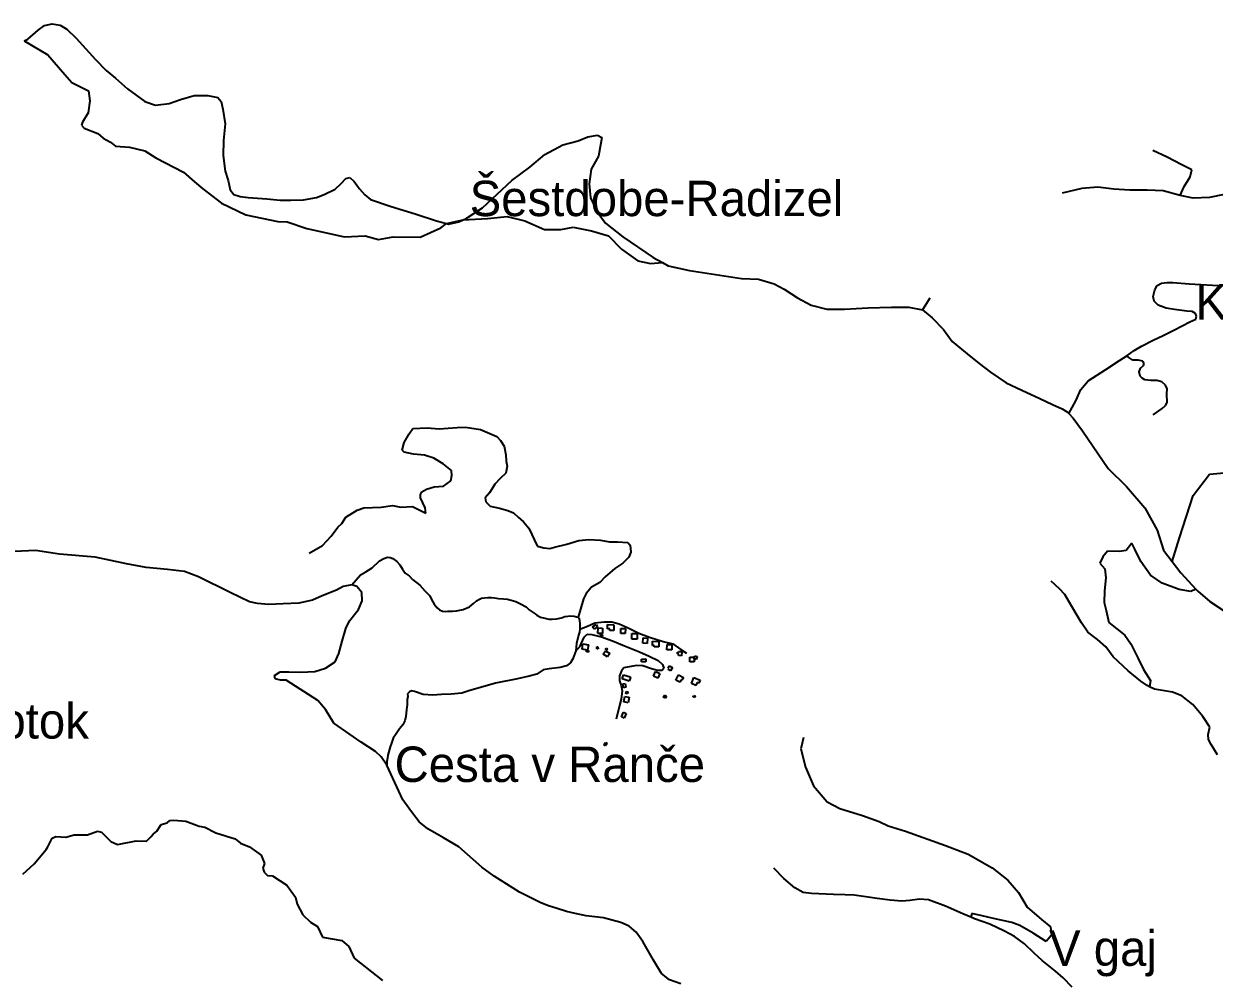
# Model space of a CAD drawing. Extents: x -8864 to 13231, y -7697 to 8949.
# Drawn here: x -5668 to -3582, y -2089 to -413 of the extents above; entities that cross this region are included whole.
import ezdxf

# ---------------------------------------------------------------- set-up
doc = ezdxf.new("R2010")
doc.units = 0
for name, color, linetype in [('OSM_BUILDING_YES', 9, 'CONTINUOUS'), ('OSM_HIGHWAY_BRIDLEWAY', 8, 'CONTINUOUS'), ('OSM_HIGHWAY_FOOTWAY', 8, 'CONTINUOUS'), ('OSM_HIGHWAY_LIVING_STREET', 8, 'CONTINUOUS'), ('OSM_HIGHWAY_SERVICE', 8, 'CONTINUOUS'), ('OSM_HIGHWAY_TRACK', 8, 'CONTINUOUS'), ('OSM_HIGHWAY_UNCLASSIFIED', 8, 'CONTINUOUS'), ('OSM_LABELS', 8, 'CONTINUOUS'), ('OSM_WATERWAY_STREAM', 4, 'CONTINUOUS')]:
    doc.layers.add(name, color=color, linetype=linetype)

msp = doc.modelspace()

# ---------------------------------------------------------------- linework, layer by layer
at = {"layer": 'OSM_BUILDING_YES'}
for p, q in [((-4671.309855, -1470.163723), (-4665.406332, -1465.904957)), ((-4668.499747, -1474.100023), (-4671.309855, -1470.163723)), ((-4662.596224, -1469.830138), (-4668.499747, -1474.100023)), ((-4665.406332, -1465.904957), (-4662.596224, -1469.830138)), ((-4661.922411, -1481.739114), (-4661.738644, -1471.887244)), ((-4661.738644, -1471.887244), (-4653.737112, -1472.042917)), ((-4653.737112, -1472.042917), (-4653.928536, -1481.883668)), ((-4645.322103, -1473.488451), (-4645.084737, -1466.138466)), ((-4641.325165, -1473.621885), (-4645.322103, -1473.488451)), ((-4645.084737, -1466.138466), (-4633.936191, -1466.50541)), ((-4641.409392, -1476.112651), (-4641.325165, -1473.621885)), ((-4634.250126, -1476.346161), (-4641.409392, -1476.112651)), ((-4633.936191, -1466.50541), (-4634.250126, -1476.346161)), ((-4622.052575, -1481.794712), (-4621.907093, -1472.743445)), ((-4621.907093, -1472.743445), (-4613.943845, -1472.876879)), ((-4613.943845, -1472.876879), (-4614.096985, -1481.928146)), ((-4689.908632, -1509.182022), (-4688.254727, -1499.919485)), ((-4688.254727, -1499.919485), (-4678.438493, -1501.687484)), ((-4678.438493, -1501.687484), (-4680.107712, -1510.961141)), ((-4653.928536, -1481.883668), (-4661.922411, -1481.739114)), ((-4657.718735, -1484.68578), (-4657.297602, -1483.351441)), ((-4653.936193, -1485.875566), (-4657.718735, -1484.68578)), ((-4657.297602, -1483.351441), (-4653.51506, -1484.541227)), ((-4653.51506, -1484.541227), (-4653.936193, -1485.875566)), ((-4614.096985, -1481.928146), (-4622.052575, -1481.794712)), ((-4602.764671, -1491.357476), (-4602.580904, -1481.505605)), ((-4593.515053, -1491.535388), (-4602.764671, -1491.357476)), ((-4602.580904, -1481.505605), (-4593.338943, -1481.683517)), ((-4593.338943, -1481.683517), (-4593.515053, -1491.535388)), ((-4583.522709, -1498.751938), (-4582.956093, -1489.178055)), ((-4575.536491, -1499.241196), (-4583.522709, -1498.751938)), ((-4582.956093, -1489.178055), (-4574.962218, -1489.645074)), ((-4574.962218, -1489.645074), (-4575.536491, -1499.241196)), ((-4566.286872, -1502.588163), (-4566.225617, -1495.349374)), ((-4566.225617, -1495.349374), (-4555.237867, -1495.449449)), ((-4555.237867, -1495.449449), (-4555.322093, -1504.800942)), ((-4541.087788, -1510.11606), (-4540.796824, -1500.775686)), ((-4540.796824, -1500.775686), (-4532.374158, -1501.042554)), ((-4532.374158, -1501.042554), (-4532.665123, -1510.382928)), ((-4680.107712, -1510.961141), (-4689.908632, -1509.182022)), ((-4682.08321, -1513.752134), (-4681.822873, -1511.328084)), ((-4678.606946, -1514.130197), (-4682.08321, -1513.752134)), ((-4681.822873, -1511.328084), (-4678.338952, -1511.706147)), ((-4678.338952, -1511.706147), (-4678.606946, -1514.130197)), ((-4663.959165, -1504.867659), (-4661.998981, -1504.734225)), ((-4663.721799, -1508.34806), (-4663.959165, -1504.867659)), ((-4661.769272, -1508.214627), (-4663.721799, -1508.34806)), ((-4661.998981, -1504.734225), (-4661.769272, -1508.214627)), ((-4652.779991, -1517.933063), (-4648.499745, -1512.028613)), ((-4645.337417, -1522.692206), (-4652.779991, -1517.933063)), ((-4648.890251, -1509.404412), (-4647.420113, -1507.469621)), ((-4646.646759, -1511.105695), (-4648.890251, -1509.404412)), ((-4648.499745, -1512.028613), (-4641.202654, -1516.787755)), ((-4647.420113, -1507.469621), (-4645.184278, -1509.170903)), ((-4645.184278, -1509.170903), (-4646.646759, -1511.105695)), ((-4641.202654, -1516.787755), (-4645.337417, -1522.692206)), ((-4563.323626, -1502.621522), (-4566.286872, -1502.588163)), ((-4563.338939, -1504.734225), (-4563.323626, -1502.621522)), ((-4555.322093, -1504.800942), (-4563.338939, -1504.734225)), ((-4532.665123, -1510.382928), (-4541.087788, -1510.11606)), ((-4522.779976, -1517.021265), (-4522.550267, -1514.27475)), ((-4520.567112, -1517.199177), (-4522.779976, -1517.021265)), ((-4522.550267, -1514.27475), (-4520.107694, -1514.474901)), ((-4520.819792, -1520.390471), (-4520.567112, -1517.199177)), ((-4515.704937, -1520.813012), (-4520.819792, -1520.390471)), ((-4520.107694, -1514.474901), (-4519.977526, -1512.96265)), ((-4519.977526, -1512.96265), (-4515.09238, -1513.362952)), ((-4515.09238, -1513.362952), (-4515.704937, -1520.813012)), ((-4493.492071, -1523.281539), (-4492.542607, -1520.646219)), ((-4492.542607, -1520.646219), (-4488.009682, -1522.113992)), ((-4488.009682, -1522.113992), (-4489.632959, -1527.151123)), ((-4585.812143, -1526.350519), (-4577.933122, -1526.272683)), ((-4585.773858, -1531.165259), (-4585.812143, -1526.350519)), ((-4577.88718, -1531.087423), (-4585.773858, -1531.165259)), ((-4577.933122, -1526.272683), (-4577.88718, -1531.087423)), ((-4538.729442, -1542.151318), (-4536.539549, -1538.203898)), ((-4537.580897, -1542.796249), (-4538.729442, -1542.151318)), ((-4538.706471, -1544.797757), (-4537.580897, -1542.796249)), ((-4536.539549, -1538.203898), (-4531.325153, -1541.117205)), ((-4531.325153, -1541.117205), (-4534.640621, -1547.077253)), ((-4501.187325, -1531.454366), (-4501.07247, -1523.181464)), ((-4493.606926, -1531.565561), (-4501.187325, -1531.454366)), ((-4501.07247, -1523.181464), (-4493.492071, -1523.281539)), ((-4493.530356, -1525.89462), (-4493.606926, -1531.565561)), ((-4493.530356, -1525.89462), (-4493.492071, -1523.281539)), ((-4493.492071, -1523.281539), (-4493.530356, -1525.89462)), ((-4489.632959, -1527.151123), (-4493.530356, -1525.89462)), ((-4619.648287, -1561.265726), (-4617.312912, -1553.871263)), ((-4607.006632, -1565.302102), (-4619.648287, -1561.265726)), ((-4617.312912, -1553.871263), (-4605.276157, -1557.707488)), ((-4604.885652, -1558.863916), (-4607.006632, -1565.302102)), ((-4605.276157, -1557.707488), (-4605.582436, -1558.674884)), ((-4605.582436, -1558.674884), (-4604.885652, -1558.863916)), ((-4564.456857, -1556.617778), (-4561.011221, -1548.45607)), ((-4556.838173, -1559.86467), (-4564.456857, -1556.617778)), ((-4561.011221, -1548.45607), (-4553.392537, -1551.691843)), ((-4553.392537, -1551.691843), (-4556.838173, -1559.86467)), ((-4534.640621, -1547.077253), (-4538.706471, -1544.797757)), ((-4525.452258, -1563.256115), (-4520.620711, -1554.093653)), ((-4518.629899, -1566.86995), (-4525.452258, -1563.256115)), ((-4520.620711, -1554.093653), (-4512.152104, -1558.597048)), ((-4516.432349, -1562.689021), (-4518.629899, -1566.86995)), ((-4514.770787, -1563.578581), (-4516.432349, -1562.689021)), ((-4512.152104, -1558.597048), (-4514.770787, -1563.578581)), ((-4498.162822, -1569.127207), (-4493.675838, -1558.608167)), ((-4493.675838, -1558.608167), (-4482.879513, -1563.256115)), ((-4482.879513, -1563.256115), (-4485.245516, -1568.782503)), ((-4618.668195, -1569.772138), (-4614.48749, -1568.982654)), ((-4617.397138, -1576.555028), (-4618.668195, -1569.772138)), ((-4613.22409, -1575.765544), (-4617.397138, -1576.555028)), ((-4614.48749, -1568.982654), (-4613.22409, -1575.765544)), ((-4613.315974, -1586.918396), (-4612.649818, -1583.015454)), ((-4612.649818, -1583.015454), (-4609.472176, -1583.571428)), ((-4609.472176, -1583.571428), (-4610.145989, -1587.47437)), ((-4490.299115, -1572.507533), (-4498.162822, -1569.127207)), ((-4488.170478, -1567.526), (-4490.299115, -1572.507533)), ((-4485.245516, -1568.782503), (-4488.170478, -1567.526)), ((-4616.914749, -1601.384856), (-4614.870339, -1591.822092)), ((-4609.280752, -1603.019421), (-4616.914749, -1601.384856)), ((-4614.870339, -1591.822092), (-4607.228684, -1593.467777)), ((-4610.145989, -1587.47437), (-4613.315974, -1586.918396)), ((-4607.228684, -1593.467777), (-4609.280752, -1603.019421)), ((-4547.466043, -1593.056356), (-4545.574772, -1589.642671)), ((-4543.813669, -1595.113462), (-4547.466043, -1593.056356)), ((-4545.574772, -1589.642671), (-4541.914741, -1591.699777)), ((-4541.914741, -1591.699777), (-4543.813669, -1595.113462)), ((-4495.199575, -1592.856205), (-4494.265425, -1590.209765)), ((-4492.802944, -1593.701286), (-4495.199575, -1592.856205)), ((-4494.265425, -1590.209765), (-4491.868794, -1591.054847)), ((-4491.868794, -1591.054847), (-4492.802944, -1593.701286)), ((-4620.90403, -1627.415588), (-4616.960691, -1619.69866)), ((-4616.960691, -1619.69866), (-4612.351196, -1622.078231)), ((-4612.351196, -1622.078231), (-4616.286878, -1629.78404)), ((-4616.286878, -1629.78404), (-4620.90403, -1627.415588)), ((-4651.394079, -1676.363595), (-4648.706483, -1672.505131)), ((-4648.668198, -1678.276147), (-4651.394079, -1676.363595)), ((-4648.706483, -1672.505131), (-4645.980602, -1674.428803)), ((-4645.980602, -1674.428803), (-4648.668198, -1678.276147))]:
    msp.add_line(p, q, dxfattribs=at)
at = {"layer": 'OSM_HIGHWAY_BRIDLEWAY'}
for p, q in [((-3726.455233, -1323.408658), (-3736.501176, -1336.140478)), ((-3720.873303, -1333.90546), (-3726.455233, -1323.408658)), ((-3710.835017, -1355.555112), (-3720.873303, -1333.90546)), ((-3777.121395, -1347.082058), (-3782.251564, -1358.457299)), ((-3768.859526, -1337.474817), (-3777.121395, -1347.082058)), ((-3748.331193, -1338.141986), (-3768.859526, -1337.474817)), ((-3736.501176, -1336.140478), (-3748.331193, -1338.141986)), ((-3693.645123, -1379.450901), (-3710.835017, -1355.555112)), ((-3782.251564, -1358.457299), (-3773.767643, -1368.509321)), ((-3773.767643, -1368.509321), (-3771.983569, -1384.354598)), ((-3771.983569, -1384.354598), (-3774.219404, -1406.682539)), ((-3673.338842, -1393.72833), (-3693.645123, -1379.450901)), ((-3643.652774, -1404.447521), (-3673.338842, -1393.72833)), ((-3774.219404, -1406.682539), (-3774.88556, -1427.220242)), ((-3623.055528, -1407.927922), (-3643.652774, -1404.447521)), ((-3614.05859, -1403.958263), (-3623.055528, -1407.927922)), ((-3774.88556, -1427.220242), (-3771.095361, -1441.2864)), ((-3771.095361, -1441.2864), (-3766.409296, -1462.491273)), ((-3766.409296, -1462.491273), (-3738.821238, -1484.741378)), ((-3738.821238, -1484.741378), (-3728.017255, -1499.774932)), ((-3728.017255, -1499.774932), (-3715.965186, -1524.104382)), ((-3715.965186, -1524.104382), (-3705.697191, -1544.642084)), ((-3705.697191, -1544.642084), (-3693.423071, -1563.845448)), ((-3693.423071, -1563.845448), (-3695.689533, -1574.875985))]:
    msp.add_line(p, q, dxfattribs=at)
at = {"layer": 'OSM_HIGHWAY_FOOTWAY'}
for p, q in [((-5667.358969, -443.134022), (-5625.90414, -467.774817)), ((-5625.90414, -467.774817), (-5596.233387, -502.289723)), ((-5596.233387, -502.289723), (-5584.120062, -516.222447)), ((-5584.120062, -516.222447), (-5555.054209, -530.755624)), ((-5555.054209, -530.755624), (-5552.634607, -548.324422)), ((-5552.634607, -548.324422), (-5555.65911, -569.518175)), ((-5555.65911, -569.518175), (-5565.352832, -585.86383)), ((-5565.352832, -585.86383), (-5567.167534, -590.711928)), ((-5567.167534, -590.711928), (-5562.320673, -596.16048)), ((-5562.320673, -596.16048), (-5538.706581, -605.245105)), ((-5538.706581, -605.245105), (-5529.020516, -613.729278)), ((-5529.020516, -613.729278), (-5516.302291, -620.990307)), ((-5516.302291, -620.990307), (-5507.221126, -627.662002)), ((-5507.221126, -627.662002), (-5482.994477, -629.47448)), ((-5482.994477, -629.47448), (-5456.348226, -636.135056)), ((-5456.348226, -636.135056), (-5436.976095, -648.244183)), ((-5436.976095, -648.244183), (-5388.530454, -673.07401)), ((-5388.530454, -673.07401), (-5369.150667, -690.031237)), ((-5369.150667, -690.031237), (-5354.61774, -702.751936)), ((-5354.61774, -702.751936), (-5321.914827, -727.581764)), ((-5321.914827, -727.581764), (-5278.920948, -748.175064)), ((-5278.920948, -748.175064), (-5223.208844, -759.683739)), ((-5223.208844, -759.683739), (-5206.861215, -760.284191)), ((-5206.861215, -760.284191), (-5172.343601, -771.792866)), ((-5172.343601, -771.792866), (-5106.340531, -786.337163)), ((-4973.721833, -786.937615), (-4937.389517, -770.580842)), ((-4937.389517, -770.580842), (-4927.489056, -763.286454)), ((-4927.489056, -763.286454), (-4898.170523, -756.692595)), ((-4898.170523, -756.692595), (-4855.636062, -754.235187)), ((-4855.636062, -754.235187), (-4821.118447, -751.199566)), ((-4821.118447, -751.199566), (-4790.237892, -758.471714)), ((-4790.237892, -758.471714), (-4755.720278, -773.616463)), ((-4727.259325, -773.616463), (-4705.459935, -769.368817)), ((-4705.459935, -769.368817), (-4673.361922, -776.040513)), ((-5106.340531, -786.337163), (-5070.000557, -785.125138)), ((-5070.000557, -785.125138), (-5046.386466, -791.174142)), ((-5046.386466, -791.174142), (-5020.957673, -786.337163)), ((-5020.957673, -786.337163), (-4973.721833, -786.937615)), ((-4755.720278, -773.616463), (-4727.259325, -773.616463)), ((-4673.361922, -776.040513), (-4643.691169, -785.125138)), ((-4643.691169, -785.125138), (-4620.681978, -808.131368)), ((-4620.681978, -808.131368), (-4592.221025, -828.724669)), ((-4592.221025, -828.724669), (-4569.809078, -833.572768)), ((-4569.809078, -833.572768), (-4548.844298, -831.682454))]:
    msp.add_line(p, q, dxfattribs=at)
at = {"layer": 'OSM_HIGHWAY_LIVING_STREET'}
for p, q in [((-3767.657382, -1192.732381), (-3735.589997, -1224.022633)), ((-3735.589997, -1224.022633), (-3703.522612, -1261.306292)), ((-3703.522612, -1261.306292), (-3682.037158, -1300.502504)), ((-3682.037158, -1300.502504), (-3670.658903, -1335.895849)), ((-3670.658903, -1335.895849), (-3655.704843, -1355.321602)), ((-3655.704843, -1355.321602), (-3640.321993, -1375.303331)), ((-3640.321993, -1375.303331), (-3614.05859, -1403.958263)), ((-3614.05859, -1403.958263), (-3610.827349, -1407.483142)), ((-3610.827349, -1407.483142), (-3589.38018, -1425.352167)), ((-3589.38018, -1425.352167), (-3558.553224, -1445.912109))]:
    msp.add_line(p, q, dxfattribs=at)
at = {"layer": 'OSM_HIGHWAY_SERVICE'}
for p, q in [((-3664.387845, -647.054398), (-3689.318935, -635.045346)), ((-3639.816633, -659.975248), (-3664.387845, -647.054398)), ((-3621.432251, -669.260024), (-3639.816633, -659.975248)), ((-3634.900859, -698.204064), (-3623.982022, -681.280196)), ((-3623.982022, -681.280196), (-3621.432251, -669.260024)), ((-3813.798275, -702.029169), (-3848.560913, -710.213116)), ((-3786.133647, -699.660717), (-3813.798275, -702.029169)), ((-3758.109142, -702.929848), (-3786.133647, -699.660717)), ((-3729.717102, -704.942476), (-3758.109142, -702.929848)), ((-3699.326593, -704.575533), (-3729.717102, -704.942476)), ((-3671.485855, -706.032187), (-3699.326593, -704.575533)), ((-3641.815102, -714.216133), (-3671.485855, -706.032187)), ((-3641.815102, -714.216133), (-3634.900859, -698.204064)), ((-3619.066248, -718.953037), (-3641.815102, -714.216133)), ((-3590.31433, -717.863327), (-3619.066248, -718.953037)), ((-3564.655828, -712.581568), (-3590.31433, -717.863327)), ((-3731.539461, -998.163498), (-3735.268404, -994.83877)), ((-3724.441451, -1002.711371), (-3731.539461, -998.163498)), ((-3715.344972, -1002.711371), (-3724.441451, -1002.711371)), ((-3706.968248, -1004.357055), (-3715.344972, -1002.711371)), ((-3713.706381, -1023.10452), (-3711.340377, -1016.910963)), ((-3711.340377, -1016.910963), (-3706.057069, -1012.185178)), ((-3704.786012, -1008.537985), (-3706.968248, -1004.357055)), ((-3706.057069, -1012.185178), (-3704.786012, -1008.537985)), ((-3711.524144, -1030.5657), (-3713.706381, -1023.10452)), ((-3708.246962, -1034.023862), (-3711.524144, -1030.5657)), ((-3703.514955, -1036.937169), (-3708.246962, -1034.023862)), ((-3692.772228, -1038.571734), (-3703.514955, -1036.937169)), ((-3682.404693, -1038.571734), (-3692.772228, -1038.571734)), ((-3674.027969, -1040.940186), (-3682.404693, -1038.571734)), ((-3667.297493, -1046.399857), (-3674.027969, -1040.940186)), ((-3664.563956, -1052.949238), (-3667.297493, -1046.399857)), ((-3664.747723, -1061.68916), (-3664.563956, -1052.949238)), ((-3664.387845, -1076.978462), (-3664.747723, -1061.68916)), ((-3672.940679, -1087.175037), (-3667.297493, -1082.260221)), ((-3667.297493, -1082.260221), (-3664.387845, -1076.978462)), ((-3688.775291, -1098.27229), (-3672.940679, -1087.175037)), ((-3618.736998, -1239.845671), (-3589.985081, -1202.461937)), ((-3589.985081, -1202.461937), (-3545.620604, -1198.358844)), ((-3642.971304, -1313.801417), (-3618.736998, -1239.845671)), ((-3655.704843, -1355.321602), (-3642.971304, -1313.801417)), ((-3853.070868, -1403.357811), (-3867.649736, -1390.01442)), ((-3843.828906, -1413.432071), (-3853.070868, -1403.357811)), ((-3831.707925, -1434.381195), (-3843.828906, -1413.432071)), ((-3814.663513, -1462.936052), (-3831.707925, -1434.381195)), ((-4693.652889, -1474.211218), (-4680.015828, -1468.940578)), ((-4680.015828, -1468.940578), (-4667.228691, -1462.680304)), ((-4667.228691, -1462.680304), (-4651.057173, -1461.090217)), ((-4651.057173, -1461.090217), (-4637.397141, -1460.990141)), ((-4637.397141, -1460.990141), (-4624.663602, -1464.52614)), ((-4624.663602, -1464.52614), (-4609.311379, -1471.820527)), ((-4609.311379, -1471.820527), (-4590.574777, -1481.316574)), ((-3803.576222, -1479.370663), (-3814.663513, -1462.936052)), ((-3786.325072, -1492.102482), (-3803.576222, -1479.370663)), ((-4693.67586, -1505.045571), (-4685.97295, -1488.310735)), ((-4685.97295, -1488.310735), (-4680.835124, -1482.862183)), ((-4680.835124, -1482.862183), (-4672.726394, -1483.473755)), ((-4672.726394, -1483.473755), (-4653.928536, -1488.310735)), ((-4653.928536, -1488.310735), (-4633.392546, -1495.594002)), ((-4633.392546, -1495.594002), (-4615.3221, -1503.399886)), ((-4590.574777, -1481.316574), (-4571.937715, -1487.843716)), ((-4571.937715, -1487.843716), (-4547.910148, -1495.705197)), ((-4547.910148, -1495.705197), (-4530.812136, -1499.908366)), ((-4530.812136, -1499.908366), (-4516.639087, -1509.415532)), ((-3771.761517, -1505.134527), (-3786.325072, -1492.102482)), ((-4700.858097, -1511.828462), (-4693.67586, -1505.045571)), ((-4615.3221, -1503.399886), (-4588.928529, -1513.674297)), ((-4588.928529, -1513.674297), (-4572.496674, -1521.06876)), ((-4572.496674, -1521.06876), (-4556.478296, -1528.774568)), ((-4516.639087, -1509.415532), (-4507.090848, -1516.298498)), ((-3759.043292, -1522.770042), (-3771.761517, -1505.134527)), ((-3732.70332, -1546.877103), (-3759.043292, -1522.770042)), ((-4616.654412, -1541.517507), (-4620.766205, -1546.854864)), ((-4594.165895, -1537.603446), (-4616.654412, -1541.517507)), ((-4583.285343, -1538.226137), (-4594.165895, -1537.603446)), ((-4568.392539, -1543.563494), (-4583.285343, -1538.226137)), ((-4557.611527, -1546.754788), (-4568.392539, -1543.563494)), ((-4556.478296, -1528.774568), (-4548.783042, -1535.857685)), ((-4546.723317, -1542.32923), (-4549.49514, -1546.443442)), ((-4548.783042, -1535.857685), (-4546.723317, -1542.32923)), ((-4624.051044, -1555.683741), (-4624.150585, -1564.412542)), ((-4624.150585, -1564.412542), (-4621.279221, -1572.741042)), ((-4620.766205, -1546.854864), (-4624.051044, -1555.683741)), ((-4549.49514, -1546.443442), (-4557.611527, -1546.754788)), ((-3710.383256, -1564.957398), (-3732.70332, -1546.877103)), ((-4619.740171, -1581.981341), (-4621.378762, -1596.981536)), ((-4621.279221, -1572.741042), (-4619.740171, -1581.981341)), ((-3699.449105, -1572.996791), (-3710.383256, -1564.957398)), ((-3695.689533, -1574.875985), (-3699.449105, -1572.996791)), ((-3686.501171, -1579.468336), (-3695.689533, -1574.875985)), ((-3655.260739, -1584.383151), (-3686.501171, -1579.468336)), ((-3638.744657, -1590.854696), (-3655.260739, -1584.383151)), ((-4621.378762, -1596.981536), (-4623.943847, -1607.556174)), ((-3619.548637, -1606.043923), (-3638.744657, -1590.854696)), ((-3601.914638, -1626.804016), (-3619.548637, -1606.043923)), ((-4623.943847, -1607.556174), (-4630.107706, -1632.007938)), ((-3589.418465, -1645.99626), (-3601.914638, -1626.804016)), ((-3592.76456, -1658.505689), (-3589.418465, -1645.99626)), ((-4302.021912, -1663.642895), (-4306.332786, -1683.769177)), ((-3592.098404, -1667.657032), (-3592.76456, -1658.505689)), ((-3587.404682, -1676.363595), (-3592.098404, -1667.657032)), ((-4306.332786, -1683.769177), (-4298.116858, -1715.815555)), ((-3576.248479, -1694.2215), (-3587.404682, -1676.363595)), ((-4298.116858, -1715.815555), (-4284.357286, -1748.684775)), ((-4284.357286, -1748.684775), (-4260.536456, -1776.427909)), ((-4260.536456, -1776.427909), (-4237.940741, -1788.336886)), ((-4237.940741, -1788.336886), (-4198.507353, -1800.256982)), ((-4198.507353, -1800.256982), (-4168.93614, -1811.142965)), ((-4168.93614, -1811.142965), (-4153.124499, -1818.748698)), ((-4153.124499, -1818.748698), (-4123.13981, -1827.988997)), ((-4123.13981, -1827.988997), (-4053.101517, -1853.052333)), ((-4053.101517, -1853.052333), (-4013.055571, -1868.052529)), ((-4013.055571, -1868.052529), (-3970.957557, -1892.293023)), ((-4336.294504, -1911.062726), (-4353.583939, -1892.860117)), ((-3970.957557, -1892.293023), (-3943.430755, -1914.064989)), ((-4316.822833, -1927.085915), (-4336.294504, -1911.062726)), ((-3943.430755, -1914.064989), (-3924.747751, -1935.225384)), ((-4302.443046, -1935.647925), (-4316.822833, -1927.085915)), ((-4287.703381, -1937.28249), (-4302.443046, -1935.647925)), ((-4249.119916, -1939.106087), (-4287.703381, -1937.28249)), ((-4228.920832, -1939.461911), (-4249.119916, -1939.106087)), ((-4213.086221, -1940.017885), (-4228.920832, -1939.461911)), ((-4192.335836, -1942.931192), (-4213.086221, -1940.017885)), ((-3924.747751, -1935.225384), (-3909.954488, -1960.911412)), ((-4172.688054, -1946.200323), (-4192.335836, -1942.931192)), ((-4149.9392, -1948.935718), (-4172.688054, -1946.200323)), ((-4129.372582, -1950.937227), (-4149.9392, -1948.935718)), ((-4115.36033, -1949.480573), (-4129.372582, -1950.937227)), ((-4098.430772, -1946.93421), (-4115.36033, -1949.480573)), ((-4082.963695, -1948.390863), (-4098.430772, -1946.93421)), ((-4052.749297, -1959.310205), (-4082.963695, -1948.390863)), ((-4022.542555, -1972.78703), (-4052.749297, -1959.310205)), ((-3909.954488, -1960.911412), (-3884.900886, -1982.683379)), ((-4008.706413, -1978.647003), (-4022.542555, -1972.78703)), ((-4006.485892, -1971.997546), (-4008.706413, -1978.647003)), ((-4002.343472, -1981.33792), (-4008.706413, -1978.647003)), ((-3988.821265, -1976.311909), (-4006.485892, -1971.997546)), ((-3975.406256, -1990.98964), (-4002.343472, -1981.33792)), ((-3968.897833, -1980.837543), (-3988.821265, -1976.311909)), ((-3936.654338, -1988.031854), (-3968.897833, -1980.837543)), ((-3949.747754, -2003.276679), (-3975.406256, -1990.98964)), ((-3922.894765, -1993.369211), (-3936.654338, -1988.031854)), ((-3899.280674, -2006.723722), (-3922.894765, -1993.369211)), ((-3884.900886, -1982.683379), (-3868.882508, -1995.837738)), ((-3868.882508, -1995.837738), (-3867.23626, -2010.003972)), ((-3931.82279, -2012.561455), (-3949.747754, -2003.276679)), ((-3914.441472, -2025.582381), (-3931.82279, -2012.561455)), ((-3876.27914, -2021.312496), (-3899.280674, -2006.723722)), ((-3867.23626, -2010.003972), (-3876.27914, -2021.312496)), ((-3897.511914, -2041.783482), (-3914.441472, -2025.582381)), ((-3883.315894, -2054.437465), (-3897.511914, -2041.783482)), ((-3860.023395, -2073.184929), (-3883.315894, -2054.437465)), ((-3846.738554, -2085.105025), (-3860.023395, -2073.184929)), ((-3831.08771, -2101.495158), (-3846.738554, -2085.105025))]:
    msp.add_line(p, q, dxfattribs=at)
at = {"layer": 'OSM_HIGHWAY_TRACK'}
for p, q in [((-4992.902539, -1132.008831), (-4986.539599, -1122.145841)), ((-4986.539599, -1122.145841), (-4961.47834, -1121.534269)), ((-4961.47834, -1121.534269), (-4940.329793, -1123.168835)), ((-4940.329793, -1123.168835), (-4908.905593, -1120.711427)), ((-4908.905593, -1120.711427), (-4894.119987, -1119.888584)), ((-4894.119987, -1119.888584), (-4867.833613, -1123.991677)), ((-4867.833613, -1123.991677), (-4851.401758, -1131.38614)), ((-5004.816783, -1160.141148), (-5001.325205, -1146.797756)), ((-5001.325205, -1146.797756), (-4992.902539, -1132.008831)), ((-4851.401758, -1131.38614), (-4839.074039, -1136.323194)), ((-4839.074039, -1136.323194), (-4832.50436, -1143.717657)), ((-4832.50436, -1143.717657), (-4826.348157, -1153.569527)), ((-5001.738681, -1163.843939), (-5004.816783, -1160.141148)), ((-4985.306827, -1167.335459), (-5001.738681, -1163.843939)), ((-4965.79687, -1169.392566), (-4985.306827, -1167.335459)), ((-4826.348157, -1153.569527), (-4823.469137, -1168.569723)), ((-4949.571754, -1174.529771), (-4965.79687, -1169.392566)), ((-4933.139899, -1184.592912), (-4949.571754, -1174.529771)), ((-4918.760112, -1196.301738), (-4933.139899, -1184.592912)), ((-4821.003593, -1188.495854), (-4823.675875, -1200.404831)), ((-4823.469137, -1168.569723), (-4823.05566, -1179.455706)), ((-4823.05566, -1179.455706), (-4821.003593, -1188.495854)), ((-4919.793803, -1214.370913), (-4918.354292, -1204.930464)), ((-4918.354292, -1204.930464), (-4918.760112, -1196.301738)), ((-4823.675875, -1200.404831), (-4833.530393, -1210.267821)), ((-4970.52122, -1233.274051), (-4962.305293, -1228.959688)), ((-4962.305293, -1228.959688), (-4949.158277, -1224.856595)), ((-4949.158277, -1224.856595), (-4932.726423, -1223.411061)), ((-4932.726423, -1223.411061), (-4919.793803, -1214.370913)), ((-4847.703442, -1228.759537), (-4851.807578, -1235.331157)), ((-4842.573273, -1219.719389), (-4847.703442, -1228.759537)), ((-4833.530393, -1210.267821), (-4842.573273, -1219.719389)), ((-4973.185845, -1237.788565), (-4970.52122, -1233.274051)), ((-4972.780026, -1243.959883), (-4973.185845, -1237.788565)), ((-4964.770837, -1261.417487), (-4972.780026, -1243.959883)), ((-4851.807578, -1235.331157), (-4859.410947, -1243.748613)), ((-4859.410947, -1243.748613), (-4858.591652, -1251.143076)), ((-4858.591652, -1251.143076), (-4850.781544, -1258.748809)), ((-5104.012812, -1278.052248), (-5083.882641, -1265.320429)), ((-5083.882641, -1265.320429), (-5072.381874, -1261.206216)), ((-5072.381874, -1261.206216), (-5041.991366, -1260.183223)), ((-5041.991366, -1260.183223), (-5022.067933, -1257.514545)), ((-5022.067933, -1257.514545), (-5007.489065, -1260.394494)), ((-5007.489065, -1260.394494), (-4987.152156, -1259.16023)), ((-4987.152156, -1259.16023), (-4963.744803, -1271.069206)), ((-4963.744803, -1271.069206), (-4964.770837, -1261.417487)), ((-4850.781544, -1258.748809), (-4834.357346, -1261.828908)), ((-4834.357346, -1261.828908), (-4819.977559, -1266.143271)), ((-4819.977559, -1266.143271), (-4809.916302, -1270.246364)), ((-4809.916302, -1270.246364), (-4802.106194, -1277.640827)), ((-5117.979123, -1295.3097), (-5110.995967, -1289.149502)), ((-5110.995967, -1289.149502), (-5104.012812, -1278.052248)), ((-4802.106194, -1277.640827), (-4792.458413, -1286.069402)), ((-4792.458413, -1286.069402), (-4783.009714, -1297.155536)), ((-5144.885711, -1327.567349), (-5129.273152, -1310.921468)), ((-5129.273152, -1310.921468), (-5117.979123, -1295.3097)), ((-4783.009714, -1297.155536), (-4777.871888, -1308.052639)), ((-4777.871888, -1308.052639), (-4773.767753, -1316.681365)), ((-5168.093983, -1340.710589), (-5144.885711, -1327.567349)), ((-4773.767753, -1316.681365), (-4771.508947, -1322.018722)), ((-4771.508947, -1322.018722), (-4768.017369, -1328.590342)), ((-4768.017369, -1328.590342), (-4756.930079, -1331.670441)), ((-4756.930079, -1331.670441), (-4746.248607, -1332.493284)), ((-4746.248607, -1332.493284), (-4738.03268, -1330.236027)), ((-4738.03268, -1330.236027), (-4716.263918, -1324.887551)), ((-4716.263918, -1324.887551), (-4695.314452, -1318.727352)), ((-4695.314452, -1318.727352), (-4678.262382, -1316.681365)), ((-4678.262382, -1316.681365), (-4657.527311, -1318.11578)), ((-4657.527311, -1318.11578), (-4641.922409, -1320.784458)), ((-4641.922409, -1320.784458), (-4627.542622, -1320.984609)), ((-4627.542622, -1320.984609), (-4609.877995, -1322.218873)), ((-4609.877995, -1322.218873), (-4605.77386, -1326.744506)), ((-4605.77386, -1326.744506), (-4604.127612, -1338.853634)), ((-4607.818271, -1347.893781), (-4618.300661, -1358.168193)), ((-4604.127612, -1338.853634), (-4607.818271, -1347.893781)), ((-4632.266972, -1367.619761), (-4649.518122, -1382.408687)), ((-4618.300661, -1358.168193), (-4632.266972, -1367.619761)), ((-4658.959164, -1392.071526), (-4673.338952, -1400.689132)), ((-4649.518122, -1382.408687), (-4658.959164, -1392.071526)), ((-4682.787651, -1411.586235), (-4687.098524, -1421.037804)), ((-4673.338952, -1400.689132), (-4682.787651, -1411.586235)), ((-4687.098524, -1421.037804), (-4696.547224, -1453.284333))]:
    msp.add_line(p, q, dxfattribs=at)
at = {"layer": 'OSM_HIGHWAY_UNCLASSIFIED'}
for p, q in [((-5642.864326, -424.475513), (-5631.999088, -416.469478)), ((-5631.999088, -416.469478), (-5618.568764, -413.322662)), ((-5618.568764, -413.322662), (-5604.273204, -415.613277)), ((-5604.273204, -415.613277), (-5592.558042, -422.751992)), ((-5661.39419, -439.942727), (-5642.864326, -424.475513)), ((-5592.558042, -422.751992), (-5576.264012, -438.196967)), ((-5667.358969, -443.134022), (-5661.39419, -439.942727)), ((-5576.264012, -438.196967), (-5542.251758, -475.636299)), ((-5542.251758, -475.636299), (-5523.675952, -495.073172)), ((-5523.675952, -495.073172), (-5507.66523, -508.516639)), ((-5507.66523, -508.516639), (-5486.233375, -527.375298)), ((-5486.233375, -527.375298), (-5456.218057, -549.669881)), ((-5393.622339, -545.95597), (-5369.617742, -539.095243)), ((-5369.617742, -539.095243), (-5345.888796, -539.095243)), ((-5345.888796, -539.095243), (-5328.17057, -542.531167)), ((-5456.218057, -549.669881), (-5437.351287, -555.963514)), ((-5437.351287, -555.963514), (-5413.34669, -553.105804)), ((-5413.34669, -553.105804), (-5393.622339, -545.95597)), ((-5328.17057, -542.531167), (-5322.167507, -549.391894)), ((-5322.167507, -549.391894), (-5319.594765, -563.113348)), ((-5319.594765, -563.113348), (-5315.306863, -588.832734)), ((-5315.306863, -588.832734), (-5318.162912, -617.988044)), ((-5318.162912, -617.988044), (-5318.737185, -644.007657)), ((-4754.801441, -642.306374), (-4723.675864, -625.326909)), ((-4723.675864, -625.326909), (-4696.593165, -618.455063)), ((-4696.593165, -618.455063), (-4679.617666, -611.182914)), ((-4679.617666, -611.182914), (-4663.047986, -608.358563)), ((-4663.047986, -608.358563), (-4655.368046, -612.394939)), ((-4656.983666, -622.502558), (-4661.026546, -645.141845)), ((-4655.368046, -612.394939), (-4656.983666, -622.502558)), ((-5318.737185, -644.007657), (-5315.023555, -671.728552)), ((-4781.47832, -664.54536), (-4754.801441, -642.306374)), ((-4661.026546, -645.141845), (-4673.959166, -668.181434)), ((-4813.009717, -687.99637), (-4781.47832, -664.54536)), ((-5315.023555, -671.728552), (-5310.16138, -688.029728)), ((-5310.16138, -688.029728), (-5306.731058, -704.030678)), ((-5111.799949, -693.178053), (-5104.081725, -684.593805)), ((-5104.081725, -684.593805), (-5096.937773, -682.881403)), ((-5096.937773, -682.881403), (-5089.502856, -689.74213)), ((-4864.273123, -735.76571), (-4813.009717, -687.99637)), ((-4673.959166, -668.181434), (-4677.596226, -693.656191)), ((-5306.731058, -704.030678), (-5300.161379, -712.614926)), ((-5141.524302, -712.32582), (-5122.665188, -702.89649)), ((-5122.665188, -702.89649), (-5111.799949, -693.178053)), ((-5089.502856, -689.74213), (-5079.786163, -702.318276)), ((-5079.786163, -702.318276), (-5070.643743, -713.182021)), ((-4677.596226, -693.656191), (-4675.168967, -718.308107)), ((-5300.161379, -712.614926), (-5289.29614, -715.750623)), ((-5289.29614, -715.750623), (-5275.008237, -717.474145)), ((-5275.008237, -717.474145), (-5242.420178, -720.042747)), ((-5242.420178, -720.042747), (-5218.698889, -722.333363)), ((-5218.698889, -722.333363), (-5200.406391, -722.61135)), ((-5200.406391, -722.61135), (-5177.82599, -721.477162)), ((-5177.82599, -721.477162), (-5155.528897, -717.474145)), ((-5155.528897, -717.474145), (-5141.524302, -712.32582)), ((-5070.643743, -713.182021), (-5060.636084, -721.188055)), ((-5060.636084, -721.188055), (-5024.625361, -733.475095)), ((-4675.168967, -718.308107), (-4663.446148, -742.57084)), ((-5024.625361, -733.475095), (-4982.037301, -746.340348)), ((-4982.037301, -746.340348), (-4944.878032, -758.3494)), ((-4893.147552, -754.346382), (-4864.273123, -735.76571)), ((-4663.446148, -742.57084), (-4648.492088, -762.786077)), ((-4944.878032, -758.3494), (-4927.489056, -763.286454)), ((-4927.489056, -763.286454), (-4923.729484, -764.353926)), ((-4923.729484, -764.353926), (-4906.003602, -760.350908)), ((-4906.003602, -760.350908), (-4898.170523, -756.692595)), ((-4898.170523, -756.692595), (-4893.147552, -754.346382)), ((-4648.492088, -762.786077), (-4618.583969, -786.637389)), ((-4618.583969, -786.637389), (-4565.222554, -822.608948)), ((-4565.222554, -822.608948), (-4548.844298, -831.682454)), ((-4548.844298, -831.682454), (-4538.951494, -837.164364)), ((-4538.951494, -837.164364), (-4501.761597, -845.659656)), ((-4501.761597, -845.659656), (-4410.406304, -859.803651)), ((-4410.406304, -859.803651), (-4380.498184, -861.015675)), ((-4380.498184, -861.015675), (-4353.415486, -869.110666)), ((-4353.415486, -869.110666), (-4335.628348, -878.406562)), ((-3685.865642, -879.440675), (-3682.060129, -871.823822)), ((-3682.060129, -871.823822), (-3674.181108, -868.009836)), ((-3674.181108, -868.009836), (-3664.778351, -866.731095)), ((-3664.778351, -866.731095), (-3654.357216, -866.731095)), ((-3654.357216, -866.731095), (-3625.635927, -869.02171)), ((-3625.635927, -869.02171), (-3584.724743, -871.056577)), ((-3584.724743, -871.056577), (-3545.582319, -873.85869)), ((-4335.628348, -878.406562), (-4312.18271, -893.762581)), ((-4312.18271, -893.762581), (-4288.338909, -906.29425)), ((-4080.482837, -893.873776), (-4093.499684, -914.38924)), ((-3688.920773, -891.138381), (-3685.865642, -879.440675)), ((-3687.136699, -899.022101), (-3688.920773, -891.138381)), ((-4288.338909, -906.29425), (-4260.850392, -913.177216)), ((-4260.850392, -913.177216), (-4229.724814, -913.577517)), ((-4229.724814, -913.577517), (-4189.303676, -910.742047)), ((-4189.303676, -910.742047), (-4147.665081, -909.941443)), ((-4147.665081, -909.941443), (-4117.351142, -909.941443)), ((-4117.351142, -909.941443), (-4093.499684, -914.38924)), ((-4093.499684, -914.38924), (-4076.524185, -928.533235)), ((-3680.276055, -906.383206), (-3687.136699, -899.022101)), ((-3666.302087, -911.720562), (-3680.276055, -906.383206)), ((-3651.815103, -913.755429), (-3666.302087, -911.720562)), ((-3629.701777, -916.81329), (-3651.815103, -913.755429)), ((-3620.812036, -917.313667), (-3629.701777, -916.81329)), ((-3614.962112, -920.871904), (-3620.812036, -917.313667)), ((-4076.524185, -928.533235), (-4056.317444, -948.748473)), ((-3651.815103, -949.660271), (-3624.877887, -935.616352)), ((-3624.877887, -935.616352), (-3613.943736, -931.04624)), ((-3612.933016, -925.708884), (-3614.962112, -920.871904)), ((-3613.943736, -931.04624), (-3612.933016, -925.708884)), ((-4056.317444, -948.748473), (-4040.957565, -969.775433)), ((-3671.577739, -959.723412), (-3651.815103, -949.660271)), ((-4040.957565, -969.775433), (-4015.084668, -991.602997)), ((-3722.014192, -985.943176), (-3709.571617, -977.926021)), ((-3709.571617, -977.926021), (-3688.828889, -967.507057)), ((-3688.828889, -967.507057), (-3671.577739, -959.723412)), ((-4015.084668, -991.602997), (-3994.066289, -1008.582463)), ((-3747.772234, -1003.222867), (-3735.268404, -994.83877)), ((-3735.268404, -994.83877), (-3722.014192, -985.943176)), ((-3994.066289, -1008.582463), (-3973.851892, -1023.53818)), ((-3803.124461, -1039.172187), (-3772.213278, -1019.034786)), ((-3772.213278, -1019.034786), (-3747.772234, -1003.222867)), ((-3973.851892, -1023.53818), (-3946.371031, -1042.141091)), ((-3946.371031, -1042.141091), (-3918.882513, -1055.073061)), ((-3815.804401, -1054.261339), (-3803.124461, -1039.172187)), ((-3918.882513, -1055.073061), (-3887.756936, -1069.628477)), ((-3824.701799, -1073.675973), (-3815.804401, -1054.261339)), ((-3887.756936, -1069.628477), (-3865.521099, -1080.547819)), ((-3865.521099, -1080.547819), (-3848.545599, -1087.819967)), ((-3831.16428, -1085.395918), (-3824.701799, -1073.675973)), ((-3848.545599, -1087.819967), (-3840.865659, -1092.679186)), ((-3840.865659, -1092.679186), (-3837.006547, -1096.281901)), ((-3837.006547, -1096.281901), (-3831.16428, -1085.395918)), ((-3837.006547, -1096.281901), (-3829.410834, -1104.454728)), ((-3829.410834, -1104.454728), (-3812.657387, -1126.504682)), ((-3812.657387, -1126.504682), (-3767.657382, -1192.732381)), ((-5647.849013, -1335.984805), (-5684.610119, -1337.83064)), ((-5605.850539, -1342.389632), (-5647.849013, -1335.984805)), ((-5542.9026, -1347.69363), (-5605.850539, -1342.389632)), ((-5488.285442, -1359.502532), (-5542.9026, -1347.69363)), ((-5057.948488, -1366.563409), (-5044.969927, -1354.165175)), ((-5044.969927, -1354.165175), (-5037.473754, -1349.950887)), ((-5037.473754, -1349.950887), (-5030.896418, -1348.105052)), ((-5030.896418, -1348.105052), (-5026.317551, -1348.694385)), ((-5026.317551, -1348.694385), (-5021.669771, -1350.084321)), ((-5021.669771, -1350.084321), (-5014.47222, -1355.188168)), ((-5014.47222, -1355.188168), (-5009.234854, -1361.359487)), ((-5453.652973, -1366.007435), (-5488.285442, -1359.502532)), ((-5416.195082, -1369.765823), (-5453.652973, -1366.007435)), ((-5386.608555, -1372.957118), (-5416.195082, -1369.765823)), ((-5361.761692, -1382.408687), (-5386.608555, -1372.957118)), ((-5077.933177, -1378.917166), (-5068.813727, -1373.3463)), ((-5068.813727, -1373.3463), (-5057.948488, -1366.563409)), ((-5009.234854, -1361.359487), (-5004.303766, -1368.854025)), ((-5004.303766, -1368.854025), (-4999.786154, -1376.037217)), ((-4999.786154, -1376.037217), (-4992.902539, -1380.874197)), ((-5306.516663, -1409.529129), (-5361.761692, -1382.408687)), ((-5093.538079, -1396.174618), (-5108.530424, -1399.454869)), ((-5093.538079, -1396.174618), (-5077.933177, -1378.917166)), ((-5084.709594, -1399.254718), (-5093.538079, -1396.174618)), ((-4992.902539, -1380.874197), (-4986.746337, -1387.034395)), ((-4986.746337, -1387.034395), (-4974.211879, -1396.786191)), ((-4974.211879, -1396.786191), (-4965.490592, -1406.749256)), ((-5272.420181, -1426.16389), (-5306.516663, -1409.529129)), ((-5145.084792, -1415.689328), (-5162.343599, -1423.083791)), ((-5120.444667, -1405.626187), (-5145.084792, -1415.689328)), ((-5108.530424, -1399.454869), (-5120.444667, -1405.626187)), ((-5075.873452, -1409.529129), (-5084.709594, -1399.254718)), ((-5075.054156, -1424.106784), (-5075.873452, -1409.529129)), ((-4965.490592, -1406.749256), (-4956.50131, -1415.889479)), ((-4956.50131, -1415.889479), (-4953.882627, -1422.260948)), ((-4860.949998, -1419.180849), (-4854.686598, -1418.569277)), ((-4854.686598, -1418.569277), (-4848.293029, -1418.524799)), ((-4848.293029, -1418.524799), (-4843.33897, -1419.303163)), ((-5258.660609, -1429.24399), (-5272.420181, -1426.16389)), ((-5239.35739, -1431.089825), (-5258.660609, -1429.24399)), ((-5213.476836, -1429.866681), (-5239.35739, -1431.089825)), ((-5186.164429, -1428.220996), (-5213.476836, -1429.866681)), ((-5162.343599, -1423.083791), (-5186.164429, -1428.220996)), ((-5081.830574, -1439.718552), (-5075.054156, -1424.106784)), ((-4953.882627, -1422.260948), (-4949.058737, -1430.378178)), ((-4949.058737, -1430.378178), (-4943.714173, -1436.949798)), ((-4943.714173, -1436.949798), (-4939.709578, -1440.441319)), ((-4898.293034, -1439.740791), (-4887.144488, -1434.625824)), ((-4887.144488, -1434.625824), (-4880.184304, -1429.210631)), ((-4880.184304, -1429.210631), (-4874.61003, -1424.251337)), ((-4874.61003, -1424.251337), (-4870.582465, -1421.78281)), ((-4870.582465, -1421.78281), (-4866.248621, -1419.614509)), ((-4866.248621, -1419.614509), (-4860.949998, -1419.180849)), ((-4843.33897, -1419.303163), (-4836.103135, -1420.315037)), ((-4836.103135, -1420.315037), (-4827.680469, -1420.726458)), ((-4827.680469, -1420.726458), (-4820.796854, -1421.749452)), ((-4820.796854, -1421.749452), (-4814.227175, -1423.083791)), ((-4814.227175, -1423.083791), (-4805.911707, -1425.652393)), ((-4805.911707, -1425.652393), (-4797.795321, -1429.755486)), ((-4797.795321, -1429.755486), (-4787.734064, -1434.892692)), ((-4787.734064, -1434.892692), (-4782.351215, -1439.896464)), ((-5103.806074, -1472.799042), (-5097.443133, -1459.444532)), ((-5097.443133, -1459.444532), (-5081.830574, -1439.718552)), ((-4939.709578, -1440.441319), (-4934.472211, -1442.498425)), ((-4934.472211, -1442.498425), (-4929.855059, -1442.909846)), ((-4929.855059, -1442.909846), (-4925.077111, -1442.520664)), ((-4925.077111, -1442.520664), (-4916.715701, -1442.220438)), ((-4916.715701, -1442.220438), (-4909.74786, -1441.909092)), ((-4909.74786, -1441.909092), (-4904.020447, -1440.819381)), ((-4904.020447, -1440.819381), (-4898.293034, -1439.740791)), ((-4782.351215, -1439.896464), (-4777.15979, -1443.621494)), ((-4777.15979, -1443.621494), (-4772.129161, -1447.168612)), ((-4772.129161, -1447.168612), (-4768.943863, -1449.681617)), ((-4768.943863, -1449.681617), (-4762.780003, -1452.772836)), ((-4762.780003, -1452.772836), (-4755.18429, -1455.030093)), ((-4755.18429, -1455.030093), (-4748.300675, -1456.464508)), ((-4748.300675, -1456.464508), (-4741.937734, -1456.775853)), ((-4741.937734, -1456.775853), (-4734.441562, -1455.741741)), ((-4734.441562, -1455.741741), (-4725.712617, -1454.407402)), ((-4725.712617, -1454.407402), (-4720.268513, -1452.050069)), ((-4720.268513, -1452.050069), (-4714.824408, -1451.327302)), ((-4714.824408, -1451.327302), (-4709.380303, -1450.815805)), ((-4709.380303, -1450.815805), (-4703.430838, -1451.538572)), ((-4703.430838, -1451.538572), (-4699.319046, -1452.25022)), ((-4699.319046, -1452.25022), (-4696.547224, -1453.284333)), ((-4696.547224, -1453.284333), (-4694.701894, -1455.641665)), ((-4694.701894, -1455.641665), (-4694.495156, -1459.544607)), ((-4694.495156, -1459.544607), (-4693.982139, -1464.370467)), ((-5110.176672, -1494.782279), (-5103.806074, -1472.799042)), ((-4694.617668, -1479.025958), (-4696.041864, -1484.808094)), ((-4693.652889, -1474.211218), (-4694.617668, -1479.025958)), ((-4693.982139, -1464.370467), (-4693.775401, -1469.607748)), ((-4693.775401, -1469.607748), (-4693.652889, -1474.211218)), ((-5116.332875, -1516.754397), (-5110.176672, -1494.782279)), ((-4699.387959, -1499.37463), (-4700.858097, -1511.828462)), ((-4696.041864, -1484.808094), (-4699.387959, -1499.37463)), ((-5122.289996, -1531.14302), (-5116.332875, -1516.754397)), ((-4700.858097, -1511.828462), (-4705.789185, -1525.794544)), ((-5158.231807, -1548.189203), (-5139.541147, -1542.640576)), ((-5139.541147, -1542.640576), (-5122.289996, -1531.14302)), ((-4747.274641, -1543.263267), (-4758.13988, -1545.131342)), ((-4728.377242, -1541.206161), (-4747.274641, -1543.263267)), ((-4717.083214, -1538.326213), (-4728.377242, -1541.206161)), ((-4709.89332, -1532.777586), (-4717.083214, -1538.326213)), ((-4705.789185, -1525.794544), (-4709.89332, -1532.777586)), ((-5229.089395, -1555.383514), (-5218.8214, -1549.012045)), ((-5227.443147, -1561.332443), (-5229.089395, -1555.383514)), ((-5218.407924, -1563.600819), (-5227.443147, -1561.332443)), ((-5218.8214, -1549.012045), (-5203.829056, -1549.012045)), ((-5208.553405, -1563.389549), (-5218.407924, -1563.600819)), ((-5152.688162, -1598.927448), (-5208.553405, -1563.389549)), ((-5203.829056, -1549.012045), (-5182.879589, -1549.423466)), ((-5182.879589, -1549.423466), (-5158.231807, -1548.189203)), ((-4803.132228, -1561.332443), (-4841.348158, -1568.838101)), ((-4782.328244, -1556.495464), (-4803.132228, -1561.332443)), ((-4768.836665, -1552.914987), (-4782.328244, -1556.495464)), ((-4758.13988, -1545.131342), (-4768.836665, -1552.914987)), ((-4992.49672, -1583.727101), (-4995.574822, -1587.429892)), ((-4988.384928, -1582.081416), (-4992.49672, -1583.727101)), ((-4983.522753, -1583.382397), (-4988.384928, -1582.081416)), ((-4968.055676, -1588.452886), (-4983.522753, -1583.382397)), ((-4888.025039, -1582.381643), (-4900.605439, -1586.017717)), ((-4841.348158, -1568.838101), (-4888.025039, -1582.381643)), ((-5139.594746, -1615.084071), (-5152.688162, -1598.927448)), ((-4996.057211, -1597.937813), (-4996.524286, -1606.611017)), ((-4995.283857, -1592.055601), (-4996.057211, -1597.937813)), ((-4995.574822, -1587.429892), (-4995.283857, -1592.055601)), ((-4951.210345, -1589.8873), (-4968.055676, -1588.452886)), ((-4936.164402, -1588.675275), (-4951.210345, -1589.8873)), ((-4919.227187, -1587.952508), (-4936.164402, -1588.675275)), ((-4900.605439, -1586.017717), (-4919.227187, -1587.952508)), ((-5124.962278, -1638.779709), (-5139.594746, -1615.084071)), ((-4998.652923, -1626.870733), (-5000.505909, -1634.465346)), ((-4997.22107, -1614.750486), (-4998.652923, -1626.870733)), ((-4996.524286, -1606.611017), (-4997.22107, -1614.750486)), ((-5076.700405, -1671.8602), (-5124.962278, -1638.779709)), ((-5004.204225, -1641.448388), (-5009.954609, -1648.642699)), ((-5000.505909, -1634.465346), (-5004.204225, -1641.448388)), ((-5020.674365, -1664.832681), (-5023.913263, -1673.706036)), ((-5016.960735, -1658.950469), (-5020.674365, -1664.832681)), ((-5009.954609, -1648.642699), (-5016.960735, -1658.950469)), ((-5051.845884, -1688.494961), (-5076.700405, -1671.8602)), ((-5041.784628, -1697.94653), (-5051.845884, -1688.494961)), ((-5025.972987, -1680.077505), (-5030.268547, -1694.555085)), ((-5023.913263, -1673.706036), (-5025.972987, -1680.077505)), ((-5032.12919, -1712.324034), (-5041.784628, -1697.94653)), ((-5031.930109, -1706.163835), (-5032.12919, -1712.324034)), ((-5030.896418, -1700.203787), (-5031.930109, -1706.163835)), ((-5030.268547, -1694.555085), (-5030.896418, -1700.203787)), ((-5003.790749, -1773.33669), (-5032.12919, -1712.324034)), ((-4993.530411, -1787.680836), (-5003.790749, -1773.33669)), ((-4988.798404, -1794.296934), (-4993.530411, -1787.680836)), ((-4975.038832, -1811.554386), (-4988.798404, -1794.296934)), ((-4960.069458, -1823.785828), (-4975.038832, -1811.554386)), ((-4932.726423, -1839.909093), (-4960.069458, -1823.785828)), ((-4906.03423, -1855.721011), (-4932.726423, -1839.909093)), ((-4865.368069, -1891.25891), (-4906.03423, -1855.721011)), ((-4843.9209, -1906.581571), (-4865.368069, -1891.25891)), ((-4799.441569, -1934.613812), (-4843.9209, -1906.581571)), ((-4761.930079, -1953.794937), (-4799.441569, -1934.613812)), ((-4748.499756, -1958.932142), (-4761.930079, -1953.794937)), ((-4733.30833, -1963.36882), (-4748.499756, -1958.932142)), ((-4717.289952, -1968.717296), (-4733.30833, -1963.36882)), ((-4702.090869, -1972.275533), (-4717.289952, -1968.717296)), ((-4682.374175, -1976.111758), (-4702.090869, -1972.275533)), ((-4651.983666, -1979.603279), (-4682.374175, -1976.111758)), ((-4621.792238, -1988.031854), (-4651.983666, -1979.603279)), ((-4607.144457, -1994.169814), (-4621.792238, -1988.031854)), ((-4595.092389, -2004.877886), (-4607.144457, -1994.169814)), ((-4583.384883, -2021.101226), (-4595.092389, -2004.877886)), ((-4564.487485, -2054.181716), (-4583.384883, -2021.101226)), ((-4550.528831, -2077.399217), (-4564.487485, -2054.181716)), ((-4536.56252, -2088.485351), (-4550.528831, -2077.399217)), ((-4516.516576, -2095.457273), (-4536.56252, -2088.485351))]:
    msp.add_line(p, q, dxfattribs=at)
at = {"layer": 'OSM_WATERWAY_STREAM'}
for p, q in [((-5427.274716, -1816.480322), (-5416.799983, -1813.200071)), ((-5416.799983, -1813.200071), (-5412.282371, -1809.085859)), ((-5412.282371, -1809.085859), (-5405.230303, -1808.830111)), ((-5405.230303, -1808.830111), (-5384.143011, -1810.731544)), ((-5384.143011, -1810.731544), (-5361.072565, -1819.482585)), ((-5594.242575, -1838.263408), (-5579.663707, -1834.560617)), ((-5579.663707, -1834.560617), (-5556.455435, -1834.149196)), ((-5556.455435, -1834.149196), (-5539.204284, -1827.988997)), ((-5539.204284, -1827.988997), (-5532.221129, -1829.834832)), ((-5532.221129, -1829.834832), (-5515.383454, -1846.069292)), ((-5445.758638, -1837.851987), (-5441.447765, -1833.126202)), ((-5441.447765, -1833.126202), (-5435.077167, -1828.189147)), ((-5435.077167, -1828.189147), (-5427.274716, -1816.480322)), ((-5361.072565, -1819.482585), (-5350.705029, -1821.005955)), ((-5350.705029, -1821.005955), (-5331.861229, -1830.679914)), ((-5331.861229, -1830.679914), (-5297.887259, -1841.543658)), ((-5628.951614, -1860.035374), (-5626.363559, -1855.298471)), ((-5626.363559, -1855.298471), (-5618.2778, -1840.520665)), ((-5618.2778, -1840.520665), (-5612.11394, -1837.440565)), ((-5612.11394, -1837.440565), (-5594.242575, -1838.263408)), ((-5515.383454, -1846.069292), (-5504.089426, -1851.206497)), ((-5504.089426, -1851.206497), (-5471.018978, -1845.035179)), ((-5471.018978, -1845.035179), (-5452.948532, -1845.4466)), ((-5452.948532, -1845.4466), (-5445.758638, -1837.851987)), ((-5297.887259, -1841.543658), (-5288.645298, -1848.938121)), ((-5288.645298, -1848.938121), (-5272.420181, -1855.30959)), ((-5272.420181, -1855.30959), (-5252.297668, -1869.898364)), ((-5650.314557, -1885.510132), (-5628.951614, -1860.035374)), ((-5252.297668, -1869.898364), (-5246.340546, -1884.68729)), ((-5669.617775, -1903.179006), (-5650.314557, -1885.510132)), ((-5246.340546, -1884.68729), (-5249.005171, -1892.904595)), ((-5249.005171, -1892.904595), (-5246.953103, -1900.098907)), ((-5246.953103, -1900.098907), (-5240.995982, -1905.647533)), ((-5240.995982, -1905.647533), (-5232.580973, -1906.259105)), ((-5232.580973, -1906.259105), (-5207.113895, -1922.693716)), ((-5207.113895, -1922.693716), (-5191.914813, -1943.653959)), ((-5191.914813, -1943.653959), (-5188.836711, -1956.185628)), ((-5188.836711, -1956.185628), (-5179.388012, -1974.877495)), ((-5179.388012, -1974.877495), (-5165.835177, -1987.409163)), ((-5165.835177, -1987.409163), (-5153.760138, -1994.859223)), ((-5153.760138, -1994.859223), (-5144.678973, -2013.706763)), ((-5144.678973, -2013.706763), (-5110.620776, -2019.399943)), ((-5110.620776, -2019.399943), (-5098.469167, -2030.141373)), ((-5098.469167, -2030.141373), (-5089.388002, -2050.645718)), ((-5089.388002, -2050.645718), (-5039.73256, -2089.930885))]:
    msp.add_line(p, q, dxfattribs=at)

# ---------------------------------------------------------------- texts
at = {"layer": 'OSM_LABELS'}
for s, p in [('Šestdobe-Radizel', (-4886.868881, -750.306063)), ('Kolmanova cesta', (-3614.926197, -931.456877)), ('Framski potok', (-6075.065012, -1665.732907)), ('Cesta v Ranče', (-5018.443351, -1741.789643)), ('V gaj', (-3871.447021, -2063.99038))]:
    msp.add_text(s, height=62.042552, dxfattribs=at).set_placement(p)

doc.saveas('drawing.dxf')
